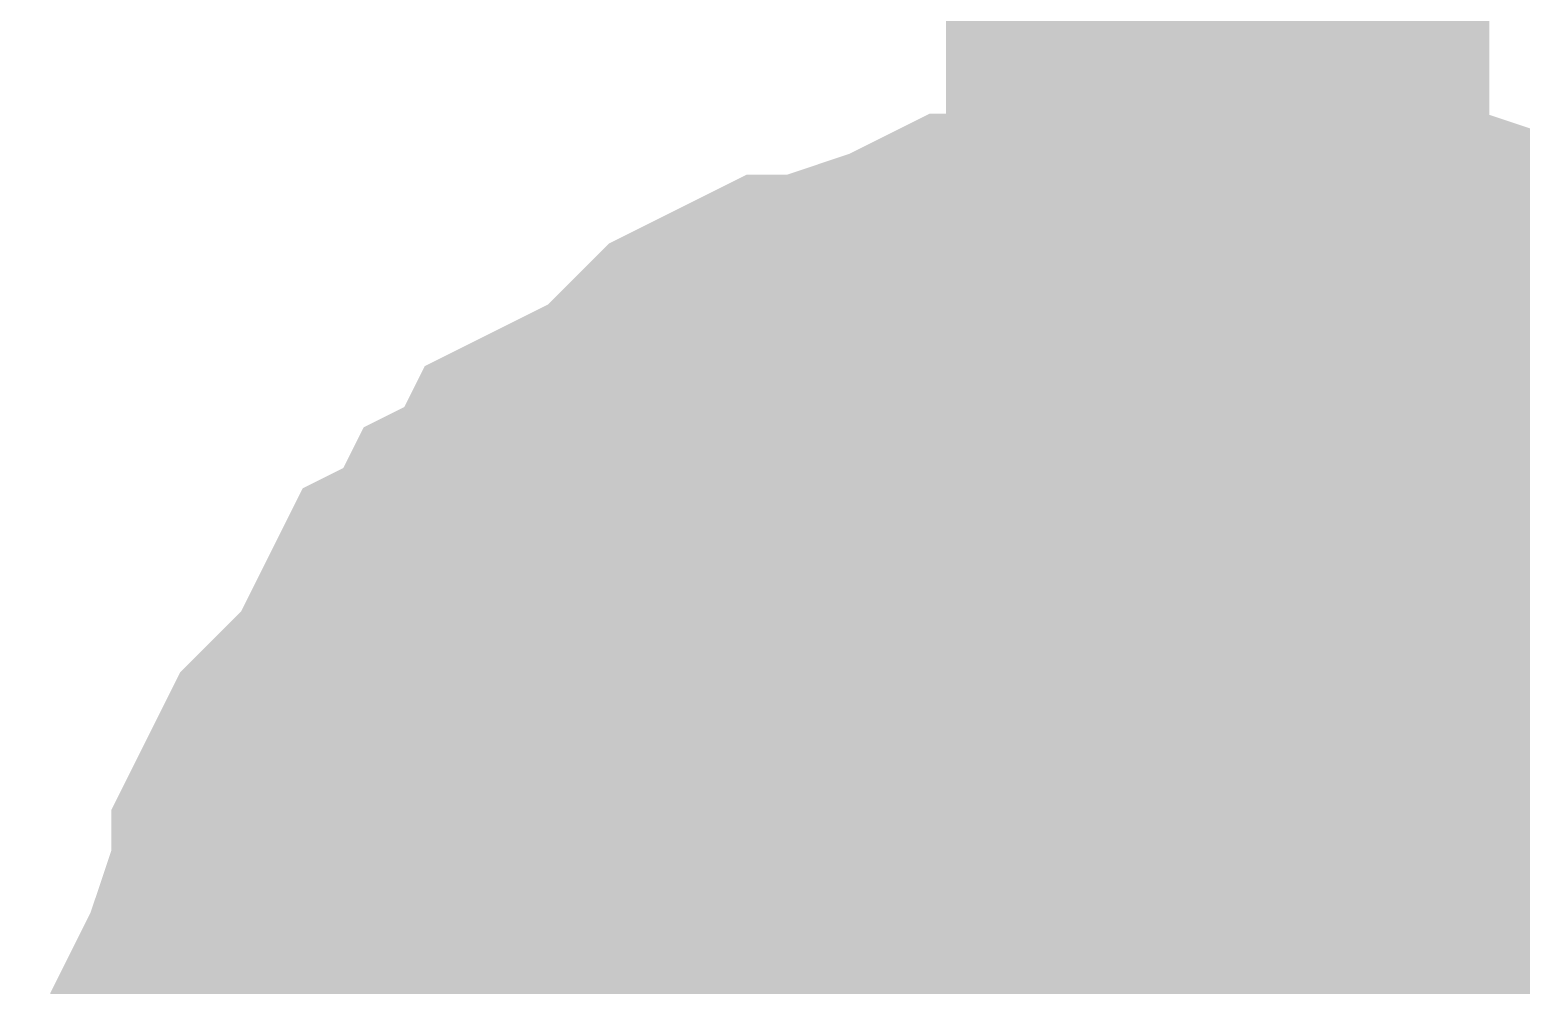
# Model space of a CAD drawing. Header units: inches. Extents: x 0 to 432, y 0 to 280.
# Drawn here: x 121.266 to 122.088, y 157.64 to 158.167 of the extents above; entities that cross this region are included whole.
import ezdxf

# ---------------------------------------------------------------- set-up
doc = ezdxf.new("R2010")
doc.units = ezdxf.units.IN
doc.layers.add('Sheet', color=255, linetype='Continuous')

msp = doc.modelspace()

# ---------------------------------------------------------------- linework, layer by layer
at = {"layer": 'Sheet'}
for points in [[(121.92106, 165.09081, 0.29972, 0.29972, 0), (121.92106, 157.47694, 0.29972, 0.29972, 0)], [(121.41567, 157.47694, 0.29972, 0.29972, 0), (121.41567, 157.4994, 0.29972, 0.29972, 0), (121.41567, 157.53309, 0.29972, 0.29972, 0), (121.4269, 157.55555, 0.29972, 0.29972, 0), (121.4269, 157.57801, 0.29972, 0.29972, 0), (121.4269, 157.60047, 0.29972, 0.29972, 0), (121.43813, 157.62293, 0.29972, 0.29972, 0), (121.44937, 157.65662, 0.29972, 0.29972, 0), (121.4606, 157.67908, 0.29972, 0.29972, 0), (121.4606, 157.70154, 0.29972, 0.29972, 0), (121.47183, 157.724, 0.29972, 0.29972, 0), (121.48306, 157.73523, 0.29972, 0.29972, 0), (121.50552, 157.75768, 0.29972, 0.29972, 0), (121.51675, 157.78014, 0.29972, 0.29972, 0), (121.52798, 157.8026, 0.29972, 0.29972, 0), (121.55044, 157.81383, 0.29972, 0.29972, 0), (121.56167, 157.83629, 0.29972, 0.29972, 0), (121.58413, 157.84752, 0.29972, 0.29972, 0), (121.59537, 157.86998, 0.29972, 0.29972, 0), (121.61783, 157.88121, 0.29972, 0.29972, 0), (121.64029, 157.89244, 0.29972, 0.29972, 0), (121.66275, 157.9149, 0.29972, 0.29972, 0), (121.67398, 157.92613, 0.29972, 0.29972, 0), (121.69644, 157.93736, 0.29972, 0.29972, 0), (121.7189, 157.93736, 0.29972, 0.29972, 0), (121.74136, 157.94859, 0.29972, 0.29972, 0), (121.77506, 157.95982, 0.29972, 0.29972, 0), (121.79752, 157.97105, 0.29972, 0.29972, 0), (121.81998, 157.97105, 0.29972, 0.29972, 0), (121.84244, 157.97105, 0.29972, 0.29972, 0), (121.8649, 157.98228, 0.29972, 0.29972, 0), (121.8986, 157.98228, 0.29972, 0.29972, 0), (121.92106, 157.98228, 0.29972, 0.29972, 0)], [(121.41567, 157.47694, 0.29972, 0.29972, 0), (121.41567, 157.4994, 0.29972, 0.29972, 0), (121.41567, 157.53309, 0.29972, 0.29972, 0), (121.4269, 157.55555, 0.29972, 0.29972, 0), (121.4269, 157.57801, 0.29972, 0.29972, 0), (121.4269, 157.60047, 0.29972, 0.29972, 0), (121.43813, 157.62293, 0.29972, 0.29972, 0), (121.44937, 157.65662, 0.29972, 0.29972, 0), (121.4606, 157.67908, 0.29972, 0.29972, 0), (121.4606, 157.70154, 0.29972, 0.29972, 0), (121.47183, 157.724, 0.29972, 0.29972, 0), (121.48306, 157.73523, 0.29972, 0.29972, 0), (121.50552, 157.75768, 0.29972, 0.29972, 0), (121.51675, 157.78014, 0.29972, 0.29972, 0), (121.52798, 157.8026, 0.29972, 0.29972, 0), (121.55044, 157.81383, 0.29972, 0.29972, 0), (121.56167, 157.83629, 0.29972, 0.29972, 0), (121.58413, 157.84752, 0.29972, 0.29972, 0), (121.59537, 157.86998, 0.29972, 0.29972, 0), (121.61783, 157.88121, 0.29972, 0.29972, 0), (121.64029, 157.89244, 0.29972, 0.29972, 0), (121.66275, 157.9149, 0.29972, 0.29972, 0), (121.67398, 157.92613, 0.29972, 0.29972, 0), (121.69644, 157.93736, 0.29972, 0.29972, 0), (121.7189, 157.93736, 0.29972, 0.29972, 0), (121.74136, 157.94859, 0.29972, 0.29972, 0), (121.77506, 157.95982, 0.29972, 0.29972, 0), (121.79752, 157.97105, 0.29972, 0.29972, 0), (121.81998, 157.97105, 0.29972, 0.29972, 0), (121.84244, 157.97105, 0.29972, 0.29972, 0), (121.8649, 157.98228, 0.29972, 0.29972, 0), (121.8986, 157.98228, 0.29972, 0.29972, 0), (121.92106, 157.98228, 0.29972, 0.29972, 0)], [(121.41567, 157.47694, 0.29972, 0.29972, 0), (121.41567, 157.4994, 0.29972, 0.29972, 0), (121.41567, 157.53309, 0.29972, 0.29972, 0), (121.4269, 157.55555, 0.29972, 0.29972, 0), (121.4269, 157.57801, 0.29972, 0.29972, 0), (121.4269, 157.60047, 0.29972, 0.29972, 0), (121.43813, 157.62293, 0.29972, 0.29972, 0), (121.44937, 157.65662, 0.29972, 0.29972, 0), (121.4606, 157.67908, 0.29972, 0.29972, 0), (121.4606, 157.70154, 0.29972, 0.29972, 0), (121.47183, 157.724, 0.29972, 0.29972, 0), (121.48306, 157.73523, 0.29972, 0.29972, 0), (121.50552, 157.75768, 0.29972, 0.29972, 0), (121.51675, 157.78014, 0.29972, 0.29972, 0), (121.52798, 157.8026, 0.29972, 0.29972, 0), (121.55044, 157.81383, 0.29972, 0.29972, 0), (121.56167, 157.83629, 0.29972, 0.29972, 0), (121.58413, 157.84752, 0.29972, 0.29972, 0), (121.59537, 157.86998, 0.29972, 0.29972, 0), (121.61783, 157.88121, 0.29972, 0.29972, 0), (121.64029, 157.89244, 0.29972, 0.29972, 0), (121.66275, 157.9149, 0.29972, 0.29972, 0), (121.67398, 157.92613, 0.29972, 0.29972, 0), (121.69644, 157.93736, 0.29972, 0.29972, 0), (121.7189, 157.93736, 0.29972, 0.29972, 0), (121.74136, 157.94859, 0.29972, 0.29972, 0), (121.77506, 157.95982, 0.29972, 0.29972, 0), (121.79752, 157.97105, 0.29972, 0.29972, 0), (121.81998, 157.97105, 0.29972, 0.29972, 0), (121.84244, 157.97105, 0.29972, 0.29972, 0), (121.8649, 157.98228, 0.29972, 0.29972, 0), (121.8986, 157.98228, 0.29972, 0.29972, 0), (121.92106, 157.98228, 0.29972, 0.29972, 0)], [(121.41567, 157.47694, 0.29972, 0.29972, 0), (121.41567, 157.4994, 0.29972, 0.29972, 0), (121.41567, 157.53309, 0.29972, 0.29972, 0), (121.4269, 157.55555, 0.29972, 0.29972, 0), (121.4269, 157.57801, 0.29972, 0.29972, 0), (121.4269, 157.60047, 0.29972, 0.29972, 0), (121.43813, 157.62293, 0.29972, 0.29972, 0), (121.44937, 157.65662, 0.29972, 0.29972, 0), (121.4606, 157.67908, 0.29972, 0.29972, 0), (121.4606, 157.70154, 0.29972, 0.29972, 0), (121.47183, 157.724, 0.29972, 0.29972, 0), (121.48306, 157.73523, 0.29972, 0.29972, 0), (121.50552, 157.75768, 0.29972, 0.29972, 0), (121.51675, 157.78014, 0.29972, 0.29972, 0), (121.52798, 157.8026, 0.29972, 0.29972, 0), (121.55044, 157.81383, 0.29972, 0.29972, 0), (121.56167, 157.83629, 0.29972, 0.29972, 0), (121.58413, 157.84752, 0.29972, 0.29972, 0), (121.59537, 157.86998, 0.29972, 0.29972, 0), (121.61783, 157.88121, 0.29972, 0.29972, 0), (121.64029, 157.89244, 0.29972, 0.29972, 0), (121.66275, 157.9149, 0.29972, 0.29972, 0), (121.67398, 157.92613, 0.29972, 0.29972, 0), (121.69644, 157.93736, 0.29972, 0.29972, 0), (121.7189, 157.93736, 0.29972, 0.29972, 0), (121.74136, 157.94859, 0.29972, 0.29972, 0), (121.77506, 157.95982, 0.29972, 0.29972, 0), (121.79752, 157.97105, 0.29972, 0.29972, 0), (121.81998, 157.97105, 0.29972, 0.29972, 0), (121.84244, 157.97105, 0.29972, 0.29972, 0), (121.8649, 157.98228, 0.29972, 0.29972, 0), (121.8986, 157.98228, 0.29972, 0.29972, 0), (121.92106, 157.98228, 0.29972, 0.29972, 0)], [(121.41567, 157.47694, 0.29972, 0.29972, 0), (121.41567, 157.4994, 0.29972, 0.29972, 0), (121.41567, 157.53309, 0.29972, 0.29972, 0), (121.4269, 157.55555, 0.29972, 0.29972, 0), (121.4269, 157.57801, 0.29972, 0.29972, 0), (121.4269, 157.60047, 0.29972, 0.29972, 0), (121.43813, 157.62293, 0.29972, 0.29972, 0), (121.44937, 157.65662, 0.29972, 0.29972, 0), (121.4606, 157.67908, 0.29972, 0.29972, 0), (121.4606, 157.70154, 0.29972, 0.29972, 0), (121.47183, 157.724, 0.29972, 0.29972, 0), (121.48306, 157.73523, 0.29972, 0.29972, 0), (121.50552, 157.75768, 0.29972, 0.29972, 0), (121.51675, 157.78014, 0.29972, 0.29972, 0), (121.52798, 157.8026, 0.29972, 0.29972, 0), (121.55044, 157.81383, 0.29972, 0.29972, 0), (121.56167, 157.83629, 0.29972, 0.29972, 0), (121.58413, 157.84752, 0.29972, 0.29972, 0), (121.59537, 157.86998, 0.29972, 0.29972, 0), (121.61783, 157.88121, 0.29972, 0.29972, 0), (121.64029, 157.89244, 0.29972, 0.29972, 0), (121.66275, 157.9149, 0.29972, 0.29972, 0), (121.67398, 157.92613, 0.29972, 0.29972, 0), (121.69644, 157.93736, 0.29972, 0.29972, 0), (121.7189, 157.93736, 0.29972, 0.29972, 0), (121.74136, 157.94859, 0.29972, 0.29972, 0), (121.77506, 157.95982, 0.29972, 0.29972, 0), (121.79752, 157.97105, 0.29972, 0.29972, 0), (121.81998, 157.97105, 0.29972, 0.29972, 0), (121.84244, 157.97105, 0.29972, 0.29972, 0), (121.8649, 157.98228, 0.29972, 0.29972, 0), (121.8986, 157.98228, 0.29972, 0.29972, 0), (121.92106, 157.98228, 0.29972, 0.29972, 0)], [(121.41567, 157.47694, 0.29972, 0.29972, 0), (121.41567, 157.4994, 0.29972, 0.29972, 0), (121.41567, 157.53309, 0.29972, 0.29972, 0), (121.4269, 157.55555, 0.29972, 0.29972, 0), (121.4269, 157.57801, 0.29972, 0.29972, 0), (121.4269, 157.60047, 0.29972, 0.29972, 0), (121.43813, 157.62293, 0.29972, 0.29972, 0), (121.44937, 157.65662, 0.29972, 0.29972, 0), (121.4606, 157.67908, 0.29972, 0.29972, 0), (121.4606, 157.70154, 0.29972, 0.29972, 0), (121.47183, 157.724, 0.29972, 0.29972, 0), (121.48306, 157.73523, 0.29972, 0.29972, 0), (121.50552, 157.75768, 0.29972, 0.29972, 0), (121.51675, 157.78014, 0.29972, 0.29972, 0), (121.52798, 157.8026, 0.29972, 0.29972, 0), (121.55044, 157.81383, 0.29972, 0.29972, 0), (121.56167, 157.83629, 0.29972, 0.29972, 0), (121.58413, 157.84752, 0.29972, 0.29972, 0), (121.59537, 157.86998, 0.29972, 0.29972, 0), (121.61783, 157.88121, 0.29972, 0.29972, 0), (121.64029, 157.89244, 0.29972, 0.29972, 0), (121.66275, 157.9149, 0.29972, 0.29972, 0), (121.67398, 157.92613, 0.29972, 0.29972, 0), (121.69644, 157.93736, 0.29972, 0.29972, 0), (121.7189, 157.93736, 0.29972, 0.29972, 0), (121.74136, 157.94859, 0.29972, 0.29972, 0), (121.77506, 157.95982, 0.29972, 0.29972, 0), (121.79752, 157.97105, 0.29972, 0.29972, 0), (121.81998, 157.97105, 0.29972, 0.29972, 0), (121.84244, 157.97105, 0.29972, 0.29972, 0), (121.8649, 157.98228, 0.29972, 0.29972, 0), (121.8986, 157.98228, 0.29972, 0.29972, 0), (121.92106, 157.98228, 0.29972, 0.29972, 0)], [(121.41567, 157.47694, 0.29972, 0.29972, 0), (121.41567, 157.4994, 0.29972, 0.29972, 0), (121.41567, 157.53309, 0.29972, 0.29972, 0), (121.4269, 157.55555, 0.29972, 0.29972, 0), (121.4269, 157.57801, 0.29972, 0.29972, 0), (121.4269, 157.60047, 0.29972, 0.29972, 0), (121.43813, 157.62293, 0.29972, 0.29972, 0), (121.44937, 157.65662, 0.29972, 0.29972, 0), (121.4606, 157.67908, 0.29972, 0.29972, 0), (121.4606, 157.70154, 0.29972, 0.29972, 0), (121.47183, 157.724, 0.29972, 0.29972, 0), (121.48306, 157.73523, 0.29972, 0.29972, 0), (121.50552, 157.75768, 0.29972, 0.29972, 0), (121.51675, 157.78014, 0.29972, 0.29972, 0), (121.52798, 157.8026, 0.29972, 0.29972, 0), (121.55044, 157.81383, 0.29972, 0.29972, 0), (121.56167, 157.83629, 0.29972, 0.29972, 0), (121.58413, 157.84752, 0.29972, 0.29972, 0), (121.59537, 157.86998, 0.29972, 0.29972, 0), (121.61783, 157.88121, 0.29972, 0.29972, 0), (121.64029, 157.89244, 0.29972, 0.29972, 0), (121.66275, 157.9149, 0.29972, 0.29972, 0), (121.67398, 157.92613, 0.29972, 0.29972, 0), (121.69644, 157.93736, 0.29972, 0.29972, 0), (121.7189, 157.93736, 0.29972, 0.29972, 0), (121.74136, 157.94859, 0.29972, 0.29972, 0), (121.77506, 157.95982, 0.29972, 0.29972, 0), (121.79752, 157.97105, 0.29972, 0.29972, 0), (121.81998, 157.97105, 0.29972, 0.29972, 0), (121.84244, 157.97105, 0.29972, 0.29972, 0), (121.8649, 157.98228, 0.29972, 0.29972, 0), (121.8986, 157.98228, 0.29972, 0.29972, 0), (121.92106, 157.98228, 0.29972, 0.29972, 0)], [(121.92106, 157.98228, 0.29972, 0.29972, 0), (121.92106, 157.98228, 0.29972, 0.29972, 0)], [(121.92106, 157.98228, 0.29972, 0.29972, 0), (121.94352, 157.98228, 0.29972, 0.29972, 0), (121.97721, 157.98228, 0.29972, 0.29972, 0), (121.99967, 157.97105, 0.29972, 0.29972, 0), (122.02213, 157.97105, 0.29972, 0.29972, 0), (122.0446, 157.97105, 0.29972, 0.29972, 0), (122.07829, 157.95982, 0.29972, 0.29972, 0), (122.10075, 157.94859, 0.29972, 0.29972, 0), (122.12321, 157.93736, 0.29972, 0.29972, 0), (122.14567, 157.93736, 0.29972, 0.29972, 0), (122.16813, 157.92613, 0.29972, 0.29972, 0), (122.1906, 157.9149, 0.29972, 0.29972, 0), (122.21306, 157.89244, 0.29972, 0.29972, 0), (122.22429, 157.88121, 0.29972, 0.29972, 0), (122.24675, 157.86998, 0.29972, 0.29972, 0)], [(121.92106, 157.98228, 0.29972, 0.29972, 0), (121.92106, 157.98228, 0.29972, 0.29972, 0)], [(121.92106, 157.98228, 0.29972, 0.29972, 0), (121.94352, 157.98228, 0.29972, 0.29972, 0), (121.97721, 157.98228, 0.29972, 0.29972, 0), (121.99967, 157.97105, 0.29972, 0.29972, 0), (122.02213, 157.97105, 0.29972, 0.29972, 0), (122.0446, 157.97105, 0.29972, 0.29972, 0), (122.07829, 157.95982, 0.29972, 0.29972, 0), (122.10075, 157.94859, 0.29972, 0.29972, 0), (122.12321, 157.93736, 0.29972, 0.29972, 0), (122.14567, 157.93736, 0.29972, 0.29972, 0), (122.16813, 157.92613, 0.29972, 0.29972, 0), (122.1906, 157.9149, 0.29972, 0.29972, 0), (122.21306, 157.89244, 0.29972, 0.29972, 0), (122.22429, 157.88121, 0.29972, 0.29972, 0), (122.24675, 157.86998, 0.29972, 0.29972, 0)], [(121.92106, 157.98228, 0.29972, 0.29972, 0), (121.92106, 157.98228, 0.29972, 0.29972, 0)], [(121.92106, 157.98228, 0.29972, 0.29972, 0), (121.94352, 157.98228, 0.29972, 0.29972, 0), (121.97721, 157.98228, 0.29972, 0.29972, 0), (121.99967, 157.97105, 0.29972, 0.29972, 0), (122.02213, 157.97105, 0.29972, 0.29972, 0), (122.0446, 157.97105, 0.29972, 0.29972, 0), (122.07829, 157.95982, 0.29972, 0.29972, 0), (122.10075, 157.94859, 0.29972, 0.29972, 0), (122.12321, 157.93736, 0.29972, 0.29972, 0), (122.14567, 157.93736, 0.29972, 0.29972, 0), (122.16813, 157.92613, 0.29972, 0.29972, 0), (122.1906, 157.9149, 0.29972, 0.29972, 0), (122.21306, 157.89244, 0.29972, 0.29972, 0), (122.22429, 157.88121, 0.29972, 0.29972, 0), (122.24675, 157.86998, 0.29972, 0.29972, 0)], [(121.92106, 157.98228, 0.29972, 0.29972, 0), (121.92106, 157.98228, 0.29972, 0.29972, 0)], [(121.92106, 157.98228, 0.29972, 0.29972, 0), (121.94352, 157.98228, 0.29972, 0.29972, 0), (121.97721, 157.98228, 0.29972, 0.29972, 0), (121.99967, 157.97105, 0.29972, 0.29972, 0), (122.02213, 157.97105, 0.29972, 0.29972, 0), (122.0446, 157.97105, 0.29972, 0.29972, 0), (122.07829, 157.95982, 0.29972, 0.29972, 0), (122.10075, 157.94859, 0.29972, 0.29972, 0), (122.12321, 157.93736, 0.29972, 0.29972, 0), (122.14567, 157.93736, 0.29972, 0.29972, 0), (122.16813, 157.92613, 0.29972, 0.29972, 0), (122.1906, 157.9149, 0.29972, 0.29972, 0), (122.21306, 157.89244, 0.29972, 0.29972, 0), (122.22429, 157.88121, 0.29972, 0.29972, 0), (122.24675, 157.86998, 0.29972, 0.29972, 0)], [(121.92106, 157.98228, 0.29972, 0.29972, 0), (121.92106, 157.98228, 0.29972, 0.29972, 0)], [(121.92106, 157.98228, 0.29972, 0.29972, 0), (121.94352, 157.98228, 0.29972, 0.29972, 0), (121.97721, 157.98228, 0.29972, 0.29972, 0), (121.99967, 157.97105, 0.29972, 0.29972, 0), (122.02213, 157.97105, 0.29972, 0.29972, 0), (122.0446, 157.97105, 0.29972, 0.29972, 0), (122.07829, 157.95982, 0.29972, 0.29972, 0), (122.10075, 157.94859, 0.29972, 0.29972, 0), (122.12321, 157.93736, 0.29972, 0.29972, 0), (122.14567, 157.93736, 0.29972, 0.29972, 0), (122.16813, 157.92613, 0.29972, 0.29972, 0), (122.1906, 157.9149, 0.29972, 0.29972, 0), (122.21306, 157.89244, 0.29972, 0.29972, 0), (122.22429, 157.88121, 0.29972, 0.29972, 0), (122.24675, 157.86998, 0.29972, 0.29972, 0)], [(121.92106, 157.98228, 0.29972, 0.29972, 0), (121.92106, 157.98228, 0.29972, 0.29972, 0)], [(121.92106, 157.98228, 0.29972, 0.29972, 0), (121.94352, 157.98228, 0.29972, 0.29972, 0), (121.97721, 157.98228, 0.29972, 0.29972, 0), (121.99967, 157.97105, 0.29972, 0.29972, 0), (122.02213, 157.97105, 0.29972, 0.29972, 0), (122.0446, 157.97105, 0.29972, 0.29972, 0), (122.07829, 157.95982, 0.29972, 0.29972, 0), (122.10075, 157.94859, 0.29972, 0.29972, 0), (122.12321, 157.93736, 0.29972, 0.29972, 0), (122.14567, 157.93736, 0.29972, 0.29972, 0), (122.16813, 157.92613, 0.29972, 0.29972, 0), (122.1906, 157.9149, 0.29972, 0.29972, 0), (122.21306, 157.89244, 0.29972, 0.29972, 0), (122.22429, 157.88121, 0.29972, 0.29972, 0), (122.24675, 157.86998, 0.29972, 0.29972, 0)], [(121.92106, 157.98228, 0.29972, 0.29972, 0), (121.92106, 157.98228, 0.29972, 0.29972, 0)], [(121.92106, 157.98228, 0.29972, 0.29972, 0), (121.94352, 157.98228, 0.29972, 0.29972, 0), (121.97721, 157.98228, 0.29972, 0.29972, 0), (121.99967, 157.97105, 0.29972, 0.29972, 0), (122.02213, 157.97105, 0.29972, 0.29972, 0), (122.0446, 157.97105, 0.29972, 0.29972, 0), (122.07829, 157.95982, 0.29972, 0.29972, 0), (122.10075, 157.94859, 0.29972, 0.29972, 0), (122.12321, 157.93736, 0.29972, 0.29972, 0), (122.14567, 157.93736, 0.29972, 0.29972, 0), (122.16813, 157.92613, 0.29972, 0.29972, 0), (122.1906, 157.9149, 0.29972, 0.29972, 0), (122.21306, 157.89244, 0.29972, 0.29972, 0), (122.22429, 157.88121, 0.29972, 0.29972, 0), (122.24675, 157.86998, 0.29972, 0.29972, 0)], [(121.4269, 157.57801, 0.09906, 0.09906, 0), (121.4269, 157.60047, 0.09906, 0.09906, 0), (121.43813, 157.62293, 0.09906, 0.09906, 0), (121.44937, 157.65662, 0.09906, 0.09906, 0), (121.4606, 157.67908, 0.09906, 0.09906, 0), (121.4606, 157.70154, 0.09906, 0.09906, 0), (121.47183, 157.724, 0.09906, 0.09906, 0), (121.48306, 157.73523, 0.09906, 0.09906, 0), (121.50552, 157.75768, 0.09906, 0.09906, 0), (121.51675, 157.78014, 0.09906, 0.09906, 0), (121.52798, 157.8026, 0.09906, 0.09906, 0), (121.55044, 157.81383, 0.09906, 0.09906, 0), (121.56167, 157.83629, 0.09906, 0.09906, 0), (121.58413, 157.84752, 0.09906, 0.09906, 0), (121.59537, 157.86998, 0.09906, 0.09906, 0), (121.61783, 157.88121, 0.09906, 0.09906, 0), (121.64029, 157.89244, 0.09906, 0.09906, 0), (121.66275, 157.9149, 0.09906, 0.09906, 0), (121.67398, 157.92613, 0.09906, 0.09906, 0), (121.69644, 157.93736, 0.09906, 0.09906, 0), (121.7189, 157.93736, 0.09906, 0.09906, 0), (121.74136, 157.94859, 0.09906, 0.09906, 0), (121.77506, 157.95982, 0.09906, 0.09906, 0), (121.79752, 157.97105, 0.09906, 0.09906, 0), (121.81998, 157.97105, 0.09906, 0.09906, 0), (121.84244, 157.97105, 0.09906, 0.09906, 0), (121.8649, 157.98228, 0.09906, 0.09906, 0), (121.8986, 157.98228, 0.09906, 0.09906, 0), (121.92106, 157.98228, 0.09906, 0.09906, 0)], [(121.4269, 157.57801, 0.09906, 0.09906, 0), (121.4269, 157.60047, 0.09906, 0.09906, 0), (121.43813, 157.62293, 0.09906, 0.09906, 0), (121.44937, 157.65662, 0.09906, 0.09906, 0), (121.4606, 157.67908, 0.09906, 0.09906, 0), (121.4606, 157.70154, 0.09906, 0.09906, 0), (121.47183, 157.724, 0.09906, 0.09906, 0), (121.48306, 157.73523, 0.09906, 0.09906, 0), (121.50552, 157.75768, 0.09906, 0.09906, 0), (121.51675, 157.78014, 0.09906, 0.09906, 0), (121.52798, 157.8026, 0.09906, 0.09906, 0), (121.55044, 157.81383, 0.09906, 0.09906, 0), (121.56167, 157.83629, 0.09906, 0.09906, 0), (121.58413, 157.84752, 0.09906, 0.09906, 0), (121.59537, 157.86998, 0.09906, 0.09906, 0), (121.61783, 157.88121, 0.09906, 0.09906, 0), (121.64029, 157.89244, 0.09906, 0.09906, 0), (121.66275, 157.9149, 0.09906, 0.09906, 0), (121.67398, 157.92613, 0.09906, 0.09906, 0), (121.69644, 157.93736, 0.09906, 0.09906, 0), (121.7189, 157.93736, 0.09906, 0.09906, 0), (121.74136, 157.94859, 0.09906, 0.09906, 0), (121.77506, 157.95982, 0.09906, 0.09906, 0), (121.79752, 157.97105, 0.09906, 0.09906, 0), (121.81998, 157.97105, 0.09906, 0.09906, 0), (121.84244, 157.97105, 0.09906, 0.09906, 0), (121.8649, 157.98228, 0.09906, 0.09906, 0), (121.8986, 157.98228, 0.09906, 0.09906, 0), (121.92106, 157.98228, 0.09906, 0.09906, 0)], [(121.4269, 157.57801, 0.09906, 0.09906, 0), (121.4269, 157.60047, 0.09906, 0.09906, 0), (121.43813, 157.62293, 0.09906, 0.09906, 0), (121.44937, 157.65662, 0.09906, 0.09906, 0), (121.4606, 157.67908, 0.09906, 0.09906, 0), (121.4606, 157.70154, 0.09906, 0.09906, 0), (121.47183, 157.724, 0.09906, 0.09906, 0), (121.48306, 157.73523, 0.09906, 0.09906, 0), (121.50552, 157.75768, 0.09906, 0.09906, 0), (121.51675, 157.78014, 0.09906, 0.09906, 0), (121.52798, 157.8026, 0.09906, 0.09906, 0), (121.55044, 157.81383, 0.09906, 0.09906, 0), (121.56167, 157.83629, 0.09906, 0.09906, 0), (121.58413, 157.84752, 0.09906, 0.09906, 0), (121.59537, 157.86998, 0.09906, 0.09906, 0), (121.61783, 157.88121, 0.09906, 0.09906, 0), (121.64029, 157.89244, 0.09906, 0.09906, 0), (121.66275, 157.9149, 0.09906, 0.09906, 0), (121.67398, 157.92613, 0.09906, 0.09906, 0), (121.69644, 157.93736, 0.09906, 0.09906, 0), (121.7189, 157.93736, 0.09906, 0.09906, 0), (121.74136, 157.94859, 0.09906, 0.09906, 0), (121.77506, 157.95982, 0.09906, 0.09906, 0), (121.79752, 157.97105, 0.09906, 0.09906, 0), (121.81998, 157.97105, 0.09906, 0.09906, 0), (121.84244, 157.97105, 0.09906, 0.09906, 0), (121.8649, 157.98228, 0.09906, 0.09906, 0), (121.8986, 157.98228, 0.09906, 0.09906, 0), (121.92106, 157.98228, 0.09906, 0.09906, 0)], [(121.4269, 157.57801, 0.09906, 0.09906, 0), (121.4269, 157.60047, 0.09906, 0.09906, 0), (121.43813, 157.62293, 0.09906, 0.09906, 0), (121.44937, 157.65662, 0.09906, 0.09906, 0), (121.4606, 157.67908, 0.09906, 0.09906, 0), (121.4606, 157.70154, 0.09906, 0.09906, 0), (121.47183, 157.724, 0.09906, 0.09906, 0), (121.48306, 157.73523, 0.09906, 0.09906, 0), (121.50552, 157.75768, 0.09906, 0.09906, 0), (121.51675, 157.78014, 0.09906, 0.09906, 0), (121.52798, 157.8026, 0.09906, 0.09906, 0), (121.55044, 157.81383, 0.09906, 0.09906, 0), (121.56167, 157.83629, 0.09906, 0.09906, 0), (121.58413, 157.84752, 0.09906, 0.09906, 0), (121.59537, 157.86998, 0.09906, 0.09906, 0), (121.61783, 157.88121, 0.09906, 0.09906, 0), (121.64029, 157.89244, 0.09906, 0.09906, 0), (121.66275, 157.9149, 0.09906, 0.09906, 0), (121.67398, 157.92613, 0.09906, 0.09906, 0), (121.69644, 157.93736, 0.09906, 0.09906, 0), (121.7189, 157.93736, 0.09906, 0.09906, 0), (121.74136, 157.94859, 0.09906, 0.09906, 0), (121.77506, 157.95982, 0.09906, 0.09906, 0), (121.79752, 157.97105, 0.09906, 0.09906, 0), (121.81998, 157.97105, 0.09906, 0.09906, 0), (121.84244, 157.97105, 0.09906, 0.09906, 0), (121.8649, 157.98228, 0.09906, 0.09906, 0), (121.8986, 157.98228, 0.09906, 0.09906, 0), (121.92106, 157.98228, 0.09906, 0.09906, 0)], [(121.4269, 157.57801, 0.09906, 0.09906, 0), (121.4269, 157.60047, 0.09906, 0.09906, 0), (121.43813, 157.62293, 0.09906, 0.09906, 0), (121.44937, 157.65662, 0.09906, 0.09906, 0), (121.4606, 157.67908, 0.09906, 0.09906, 0), (121.4606, 157.70154, 0.09906, 0.09906, 0), (121.47183, 157.724, 0.09906, 0.09906, 0), (121.48306, 157.73523, 0.09906, 0.09906, 0), (121.50552, 157.75768, 0.09906, 0.09906, 0), (121.51675, 157.78014, 0.09906, 0.09906, 0), (121.52798, 157.8026, 0.09906, 0.09906, 0), (121.55044, 157.81383, 0.09906, 0.09906, 0), (121.56167, 157.83629, 0.09906, 0.09906, 0), (121.58413, 157.84752, 0.09906, 0.09906, 0), (121.59537, 157.86998, 0.09906, 0.09906, 0), (121.61783, 157.88121, 0.09906, 0.09906, 0), (121.64029, 157.89244, 0.09906, 0.09906, 0), (121.66275, 157.9149, 0.09906, 0.09906, 0), (121.67398, 157.92613, 0.09906, 0.09906, 0), (121.69644, 157.93736, 0.09906, 0.09906, 0), (121.7189, 157.93736, 0.09906, 0.09906, 0), (121.74136, 157.94859, 0.09906, 0.09906, 0), (121.77506, 157.95982, 0.09906, 0.09906, 0), (121.79752, 157.97105, 0.09906, 0.09906, 0), (121.81998, 157.97105, 0.09906, 0.09906, 0), (121.84244, 157.97105, 0.09906, 0.09906, 0), (121.8649, 157.98228, 0.09906, 0.09906, 0), (121.8986, 157.98228, 0.09906, 0.09906, 0), (121.92106, 157.98228, 0.09906, 0.09906, 0)], [(121.4269, 157.57801, 0.09906, 0.09906, 0), (121.4269, 157.60047, 0.09906, 0.09906, 0), (121.43813, 157.62293, 0.09906, 0.09906, 0), (121.44937, 157.65662, 0.09906, 0.09906, 0), (121.4606, 157.67908, 0.09906, 0.09906, 0), (121.4606, 157.70154, 0.09906, 0.09906, 0), (121.47183, 157.724, 0.09906, 0.09906, 0), (121.48306, 157.73523, 0.09906, 0.09906, 0), (121.50552, 157.75768, 0.09906, 0.09906, 0), (121.51675, 157.78014, 0.09906, 0.09906, 0), (121.52798, 157.8026, 0.09906, 0.09906, 0), (121.55044, 157.81383, 0.09906, 0.09906, 0), (121.56167, 157.83629, 0.09906, 0.09906, 0), (121.58413, 157.84752, 0.09906, 0.09906, 0), (121.59537, 157.86998, 0.09906, 0.09906, 0), (121.61783, 157.88121, 0.09906, 0.09906, 0), (121.64029, 157.89244, 0.09906, 0.09906, 0), (121.66275, 157.9149, 0.09906, 0.09906, 0), (121.67398, 157.92613, 0.09906, 0.09906, 0), (121.69644, 157.93736, 0.09906, 0.09906, 0), (121.7189, 157.93736, 0.09906, 0.09906, 0), (121.74136, 157.94859, 0.09906, 0.09906, 0), (121.77506, 157.95982, 0.09906, 0.09906, 0), (121.79752, 157.97105, 0.09906, 0.09906, 0), (121.81998, 157.97105, 0.09906, 0.09906, 0), (121.84244, 157.97105, 0.09906, 0.09906, 0), (121.8649, 157.98228, 0.09906, 0.09906, 0), (121.8986, 157.98228, 0.09906, 0.09906, 0), (121.92106, 157.98228, 0.09906, 0.09906, 0)], [(121.4269, 157.57801, 0.09906, 0.09906, 0), (121.4269, 157.60047, 0.09906, 0.09906, 0), (121.43813, 157.62293, 0.09906, 0.09906, 0), (121.44937, 157.65662, 0.09906, 0.09906, 0), (121.4606, 157.67908, 0.09906, 0.09906, 0), (121.4606, 157.70154, 0.09906, 0.09906, 0), (121.47183, 157.724, 0.09906, 0.09906, 0), (121.48306, 157.73523, 0.09906, 0.09906, 0), (121.50552, 157.75768, 0.09906, 0.09906, 0), (121.51675, 157.78014, 0.09906, 0.09906, 0), (121.52798, 157.8026, 0.09906, 0.09906, 0), (121.55044, 157.81383, 0.09906, 0.09906, 0), (121.56167, 157.83629, 0.09906, 0.09906, 0), (121.58413, 157.84752, 0.09906, 0.09906, 0), (121.59537, 157.86998, 0.09906, 0.09906, 0), (121.61783, 157.88121, 0.09906, 0.09906, 0), (121.64029, 157.89244, 0.09906, 0.09906, 0), (121.66275, 157.9149, 0.09906, 0.09906, 0), (121.67398, 157.92613, 0.09906, 0.09906, 0), (121.69644, 157.93736, 0.09906, 0.09906, 0), (121.7189, 157.93736, 0.09906, 0.09906, 0), (121.74136, 157.94859, 0.09906, 0.09906, 0), (121.77506, 157.95982, 0.09906, 0.09906, 0), (121.79752, 157.97105, 0.09906, 0.09906, 0), (121.81998, 157.97105, 0.09906, 0.09906, 0), (121.84244, 157.97105, 0.09906, 0.09906, 0), (121.8649, 157.98228, 0.09906, 0.09906, 0), (121.8986, 157.98228, 0.09906, 0.09906, 0), (121.92106, 157.98228, 0.09906, 0.09906, 0)], [(121.92106, 157.98228, 0.09906, 0.09906, 0), (121.92106, 157.98228, 0.09906, 0.09906, 0)], [(121.92106, 157.98228, 0.09906, 0.09906, 0), (121.94352, 157.98228, 0.09906, 0.09906, 0), (121.97721, 157.98228, 0.09906, 0.09906, 0), (121.99967, 157.97105, 0.09906, 0.09906, 0), (122.02213, 157.97105, 0.09906, 0.09906, 0), (122.0446, 157.97105, 0.09906, 0.09906, 0), (122.07829, 157.95982, 0.09906, 0.09906, 0), (122.10075, 157.94859, 0.09906, 0.09906, 0), (122.12321, 157.93736, 0.09906, 0.09906, 0), (122.14567, 157.93736, 0.09906, 0.09906, 0)], [(121.92106, 157.98228, 0.09906, 0.09906, 0), (121.92106, 157.98228, 0.09906, 0.09906, 0)], [(121.92106, 157.98228, 0.09906, 0.09906, 0), (121.94352, 157.98228, 0.09906, 0.09906, 0), (121.97721, 157.98228, 0.09906, 0.09906, 0), (121.99967, 157.97105, 0.09906, 0.09906, 0), (122.02213, 157.97105, 0.09906, 0.09906, 0), (122.0446, 157.97105, 0.09906, 0.09906, 0), (122.07829, 157.95982, 0.09906, 0.09906, 0), (122.10075, 157.94859, 0.09906, 0.09906, 0), (122.12321, 157.93736, 0.09906, 0.09906, 0), (122.14567, 157.93736, 0.09906, 0.09906, 0)], [(121.92106, 157.98228, 0.09906, 0.09906, 0), (121.92106, 157.98228, 0.09906, 0.09906, 0)], [(121.92106, 157.98228, 0.09906, 0.09906, 0), (121.94352, 157.98228, 0.09906, 0.09906, 0), (121.97721, 157.98228, 0.09906, 0.09906, 0), (121.99967, 157.97105, 0.09906, 0.09906, 0), (122.02213, 157.97105, 0.09906, 0.09906, 0), (122.0446, 157.97105, 0.09906, 0.09906, 0), (122.07829, 157.95982, 0.09906, 0.09906, 0), (122.10075, 157.94859, 0.09906, 0.09906, 0), (122.12321, 157.93736, 0.09906, 0.09906, 0), (122.14567, 157.93736, 0.09906, 0.09906, 0)], [(121.92106, 157.98228, 0.09906, 0.09906, 0), (121.92106, 157.98228, 0.09906, 0.09906, 0)], [(121.92106, 157.98228, 0.09906, 0.09906, 0), (121.94352, 157.98228, 0.09906, 0.09906, 0), (121.97721, 157.98228, 0.09906, 0.09906, 0), (121.99967, 157.97105, 0.09906, 0.09906, 0), (122.02213, 157.97105, 0.09906, 0.09906, 0), (122.0446, 157.97105, 0.09906, 0.09906, 0), (122.07829, 157.95982, 0.09906, 0.09906, 0), (122.10075, 157.94859, 0.09906, 0.09906, 0), (122.12321, 157.93736, 0.09906, 0.09906, 0), (122.14567, 157.93736, 0.09906, 0.09906, 0)], [(121.92106, 157.98228, 0.09906, 0.09906, 0), (121.92106, 157.98228, 0.09906, 0.09906, 0)], [(121.92106, 157.98228, 0.09906, 0.09906, 0), (121.94352, 157.98228, 0.09906, 0.09906, 0), (121.97721, 157.98228, 0.09906, 0.09906, 0), (121.99967, 157.97105, 0.09906, 0.09906, 0), (122.02213, 157.97105, 0.09906, 0.09906, 0), (122.0446, 157.97105, 0.09906, 0.09906, 0), (122.07829, 157.95982, 0.09906, 0.09906, 0), (122.10075, 157.94859, 0.09906, 0.09906, 0), (122.12321, 157.93736, 0.09906, 0.09906, 0), (122.14567, 157.93736, 0.09906, 0.09906, 0)], [(121.92106, 157.98228, 0.09906, 0.09906, 0), (121.92106, 157.98228, 0.09906, 0.09906, 0)], [(121.92106, 157.98228, 0.09906, 0.09906, 0), (121.94352, 157.98228, 0.09906, 0.09906, 0), (121.97721, 157.98228, 0.09906, 0.09906, 0), (121.99967, 157.97105, 0.09906, 0.09906, 0), (122.02213, 157.97105, 0.09906, 0.09906, 0), (122.0446, 157.97105, 0.09906, 0.09906, 0), (122.07829, 157.95982, 0.09906, 0.09906, 0), (122.10075, 157.94859, 0.09906, 0.09906, 0), (122.12321, 157.93736, 0.09906, 0.09906, 0), (122.14567, 157.93736, 0.09906, 0.09906, 0)], [(121.92106, 157.98228, 0.09906, 0.09906, 0), (121.92106, 157.98228, 0.09906, 0.09906, 0)], [(121.92106, 157.98228, 0.09906, 0.09906, 0), (121.94352, 157.98228, 0.09906, 0.09906, 0), (121.97721, 157.98228, 0.09906, 0.09906, 0), (121.99967, 157.97105, 0.09906, 0.09906, 0), (122.02213, 157.97105, 0.09906, 0.09906, 0), (122.0446, 157.97105, 0.09906, 0.09906, 0), (122.07829, 157.95982, 0.09906, 0.09906, 0), (122.10075, 157.94859, 0.09906, 0.09906, 0), (122.12321, 157.93736, 0.09906, 0.09906, 0), (122.14567, 157.93736, 0.09906, 0.09906, 0)]]:
    msp.add_lwpolyline(points, format="xyseb", dxfattribs=at)
msp.add_lwpolyline([(121.666, 157.48, 0.508, 0.508, 1), (122.174, 157.48, 0.508, 0.508, 1)], format="xyseb", close=True, dxfattribs=at)

doc.saveas('drawing.dxf')
